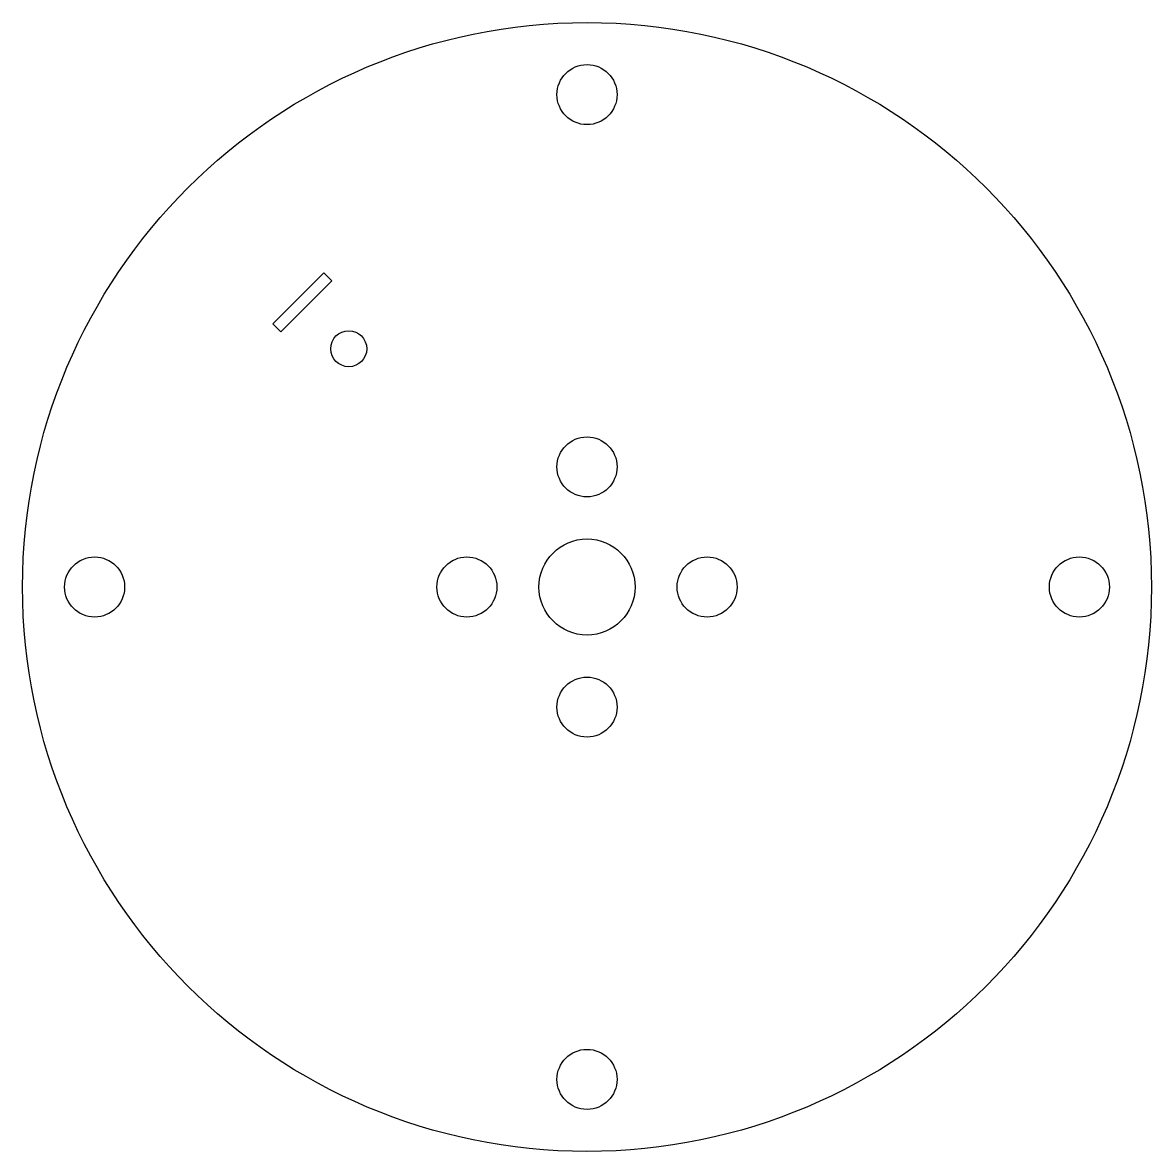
# Model space of a CAD drawing. Header units: millimetres. Extents: x -47 to 47, y -47 to 47.
import ezdxf

# ---------------------------------------------------------------- set-up
doc = ezdxf.new("R2010")
doc.units = ezdxf.units.MM

msp = doc.modelspace()

# ---------------------------------------------------------------- linework, layer by layer
msp.add_lwpolyline([(-21.256, 25.498), (-25.498, 21.256), (-26.163, 21.92), (-21.92, 26.163)], close=True)
for centre, radius in [((0, 0), 47), ((0, 41), 2.5), ((-19.841, 19.841), 1.5), ((0, 10), 2.5), ((0, 0), 4), ((-41, 0), 2.5), ((-10, 0), 2.5), ((10, 0), 2.5), ((41, 0), 2.5), ((0, -10), 2.5), ((0, -41), 2.5)]:
    msp.add_circle(centre, radius)

doc.saveas('drawing.dxf')
